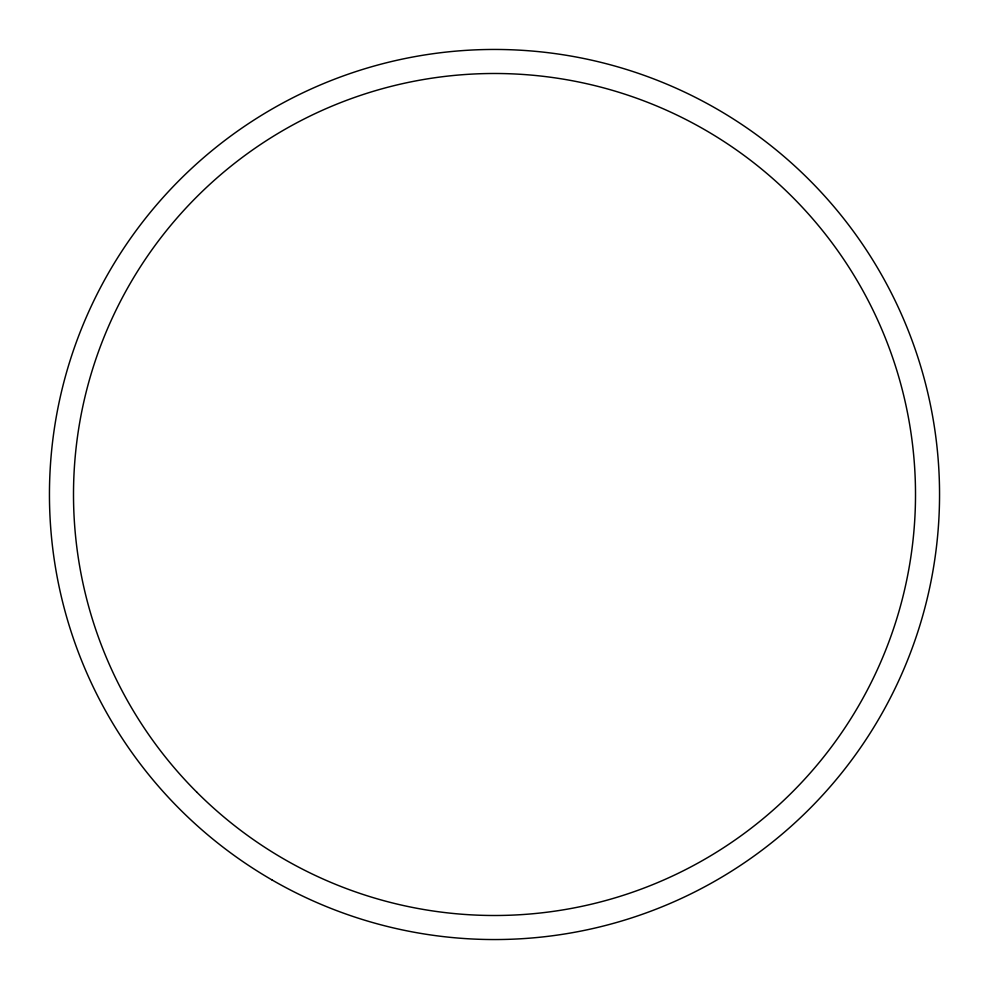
<?xml version="1.0" encoding="UTF-8"?>
<svg xmlns="http://www.w3.org/2000/svg" width="989" height="989" viewBox="0 0 989 989"><rect width="100%" height="100%" fill="white"/><g stroke="black" fill="none" stroke-linecap="round" stroke-linejoin="round"><path stroke-width="1.48" d="M271.975 879.926A445.05 445.05 0 0 0 939.55 494.5A445.05 445.05 0 0 0 271.975 109.074A445.05 445.05 0 0 0 271.975 879.926M196.811 792.189A421.005 421.005 0 0 0 901.164 603.463A421.005 421.005 0 0 0 385.537 87.836A421.005 421.005 0 0 0 196.811 792.189"/></g></svg>
